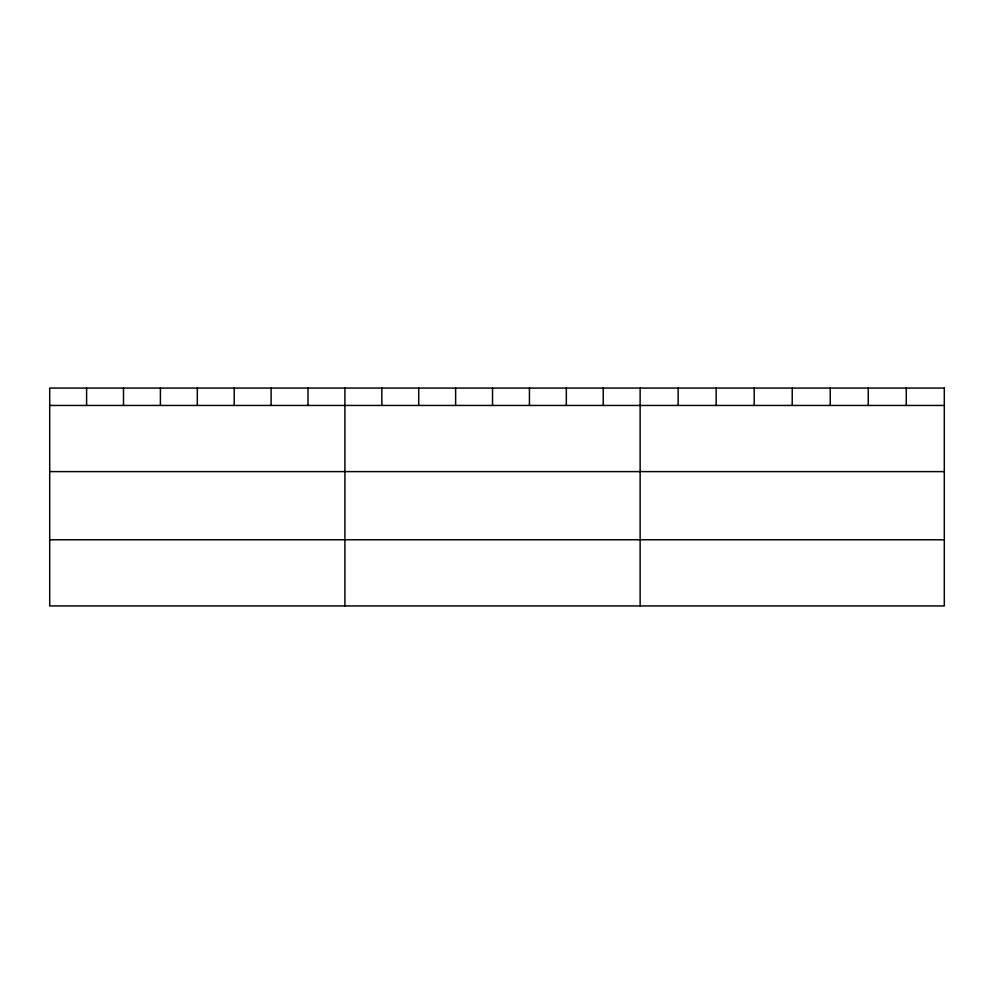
<?xml version="1.0" encoding="UTF-8"?>
<svg xmlns="http://www.w3.org/2000/svg" width="994" height="994" viewBox="0 0 994 994"><rect width="100%" height="100%" fill="white"/><g stroke="black" fill="none" stroke-linecap="round" stroke-linejoin="round"><path stroke-width="1.49" d="M49.7 405.453L944.3 405.453M49.7 471.603L944.3 471.603M49.7 539.767L944.3 539.767M906.279 388.07L906.279 405.453M868.259 388.07L868.259 405.453M830.239 388.07L830.239 405.453M792.218 388.07L792.218 405.453M754.197 388.07L754.197 405.453M716.177 388.07L716.177 405.453M678.156 388.07L678.156 405.453M640.136 388.07L640.136 605.93M603.234 388.07L603.234 405.453M566.332 388.07L566.332 405.453M529.429 388.07L529.429 405.453M492.527 388.07L492.527 405.453M455.625 388.07L455.625 405.453M418.722 388.07L418.722 405.453M381.82 388.07L381.82 405.453M344.918 388.07L344.918 605.93M308.016 388.07L308.016 405.453M271.113 388.07L271.113 405.453M234.211 388.07L234.211 405.453M197.309 388.07L197.309 405.453M160.407 388.07L160.407 405.453M123.505 388.07L123.505 405.453M86.602 388.07L86.602 405.453M944.3 388.07L49.7 388.07L49.7 605.93L944.3 605.93L944.3 388.07"/></g></svg>
